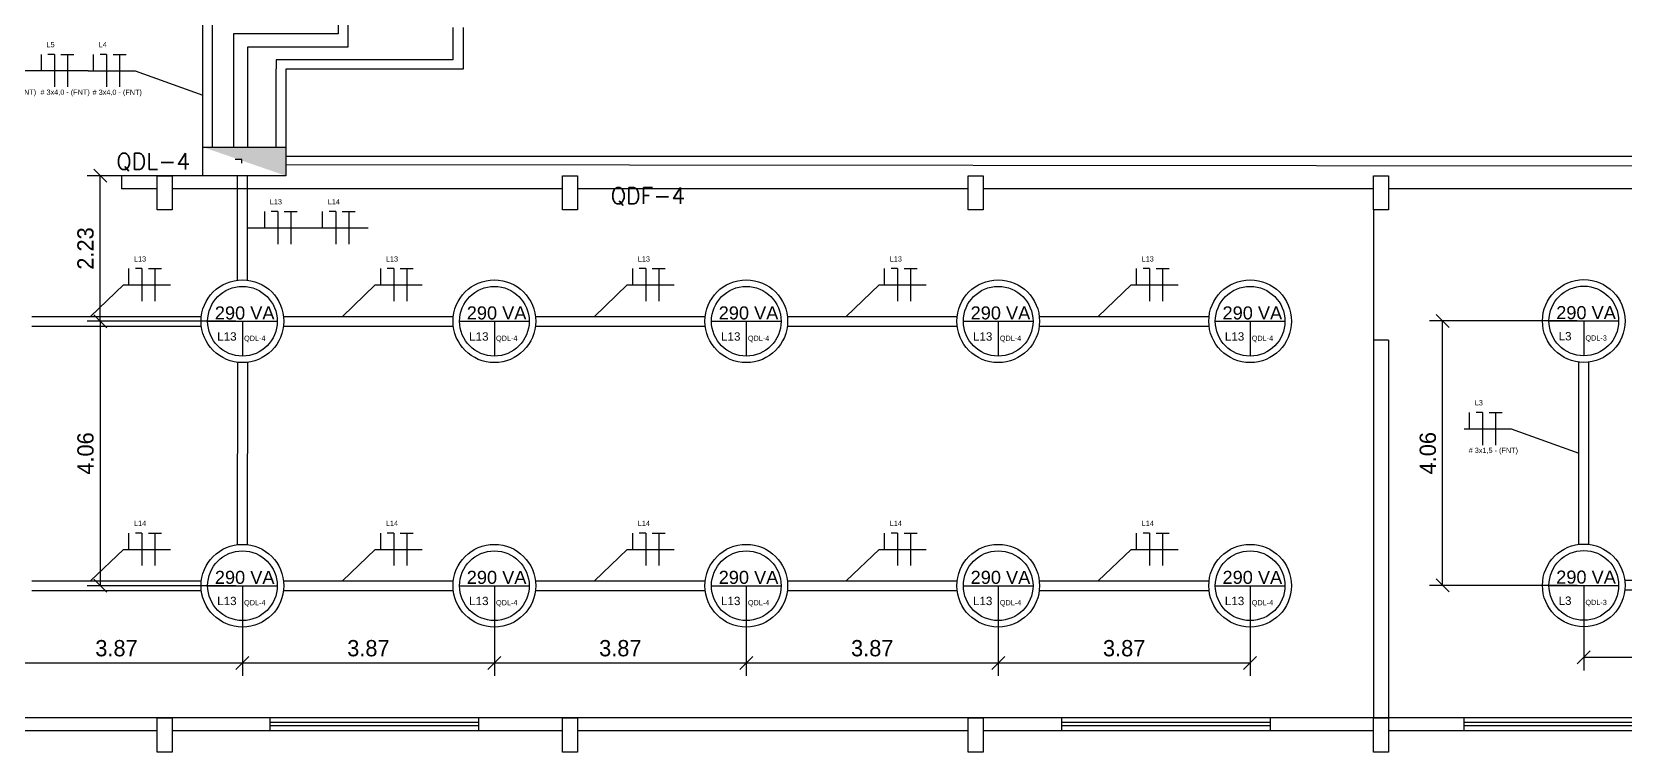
# Model space of a CAD drawing. Extents: x 196 to 487, y -48 to 152.
# Drawn here: x 290.63 to 315.11, y 13.54 to 24.59 of the extents above; entities that cross this region are included whole.
import ezdxf

# ---------------------------------------------------------------- set-up
doc = ezdxf.new("R2010")
doc.units = 0
doc.header["$MEASUREMENT"] = 0
doc.layers.get('0').update_dxf_attribs({"linetype": 'CONTINUOUS'})
doc.layers.get('DEFPOINTS').update_dxf_attribs({"linetype": 'CONTINUOUS'})
for name, color, linetype in [('_ARQ', 5, 'CONTINUOUS'), ('_ARQ-TEXTO', 4, 'CONTINUOUS'), ('_ELT-Eletrocalhas', 9, 'CONTINUOUS'), ('_ELT-Eletroduto', 7, 'CONTINUOUS'), ('_ELT-LUMINÁRIA', 2, 'CONTINUOUS'), ('_ELT-PONTO', 2, 'CONTINUOUS'), ('ELET_FIAÇÃO', 1, 'CONTINUOUS')]:
    doc.layers.add(name, color=color, linetype=linetype)
doc.styles.add('ARIAL', font='arial.ttf')
doc.styles.add('ROMANS', font='romans')
doc.dimstyles.new('LUMINOTECNICO', dxfattribs={"dimscale": 0, "dimtxt": 0.25, "dimasz": 0.2, "dimexe": 0.2, "dimexo": 0.1, "dimgap": 0.1, "dimtad": 1, "dimdsep": 46, "dimtxsty": 'Standard', "dimblk1": 'OBLIQUE', "dimblk2": 'OBLIQUE', "dimsah": 1, "dimcen": 0.2, "dimadec": 1, "dimazin": 0, "dimtfac": 1, "dimtmove": 0, "dimatfit": 3, "dimldrblk": 'OBLIQUE', "dimfxl": 1, "dimtolj": 1, "dimtzin": 0, "dimarcsym": 0})

# ---------------------------------------------------------------- blocks, each defined once
blk = doc.blocks.new('Lum_VSódio')
at = {"layer": '_ELT-LUMINÁRIA', "linetype": 'Continuous'}
for points in [[(-0.535, 0), (0, 0), (0.535, 0)], [(0, 0), (0, -0.535)]]:
    blk.add_lwpolyline(points, dxfattribs=at)
for radius in [0.635, 0.535]:
    blk.add_circle((0, 0), radius, dxfattribs=at)
at = {"layer": '_ELT-LUMINÁRIA', "linetype": 'Continuous', "style": 'ARIAL'}
for tag, p, height in [('P', (-0.424, 0.028), 0.2), ('C', (-0.388, -0.298), 0.128), ('A', (0.025, -0.301), 0.08)]:
    blk.add_attdef(tag, p, '', height=height, dxfattribs=at)
blk = doc.blocks.new('FIACAO_BANHEIRO')
at = {"layer": 'ELET_FIAÇÃO', "linetype": 'Continuous'}
for p, q in [((-1.679, 0.375), (-1.679, 0.625)), ((-1.479, 0.625), (-1.579, 0.625)), ((-1.479, 0.625), (-1.479, 0.125)), ((-1.379, 0.625), (-1.179, 0.625)), ((-1.279, 0.625), (-1.279, 0.125))]:
    blk.add_line(p, q, dxfattribs=at)
at = {"layer": 'ELET_FIAÇÃO', "color": 7, "linetype": 'Continuous'}
for points in [[(-1.763, 0.375), (-1.041, 0.375)], [(-1.041, 0.375), (0, 0)]]:
    blk.add_lwpolyline(points, dxfattribs=at)
at = {"layer": 'ELET_FIAÇÃO', "color": 7, "linetype": 'Continuous', "style": 'ARIAL'}
for tag, p in [('C', (-1.6, 0.734)), ('B', (-1.693, 0.004))]:
    blk.add_attdef(tag, p, '', height=0.08, dxfattribs=at)
blk = doc.blocks.new('_OBLIQUE')
at = {"color": 0, "linetype": 'ByBlock'}
blk.add_line((-0.5, -0.5), (0.5, 0.5), dxfattribs=at)
blk = doc.blocks.new('*D98')
at = {"layer": '_ELT-Eletroduto', "color": 0, "linetype": 'Continuous', "lineweight": -2, "transparency": 16777216}
for p, q in [((320.075, 16.753), (320.075, 14.79)), ((314.475, 15.996), (314.475, 14.79)), ((320.075, 14.99), (314.475, 14.99))]:
    blk.add_line(p, q, dxfattribs=at)
at = {"layer": 'DEFPOINTS', "color": 0, "linetype": 'Continuous', "transparency": 16777216}
for p in [(320.075, 16.853), (314.475, 16.096), (314.475, 14.99)]:
    blk.add_point(p, dxfattribs=at)
at = {"layer": '_ELT-Eletroduto', "color": 0, "linetype": 'Continuous', "lineweight": -2, "transparency": 16777216, "xscale": 0.2, "yscale": 0.2, "zscale": 0.2, "rotation": 180}
blk.add_blockref('_OBLIQUE', (314.475, 14.99), dxfattribs=at)
at = {"layer": '_ELT-Eletroduto', "color": 0, "linetype": 'Continuous', "lineweight": -2, "transparency": 16777216, "xscale": 0.2, "yscale": 0.2, "zscale": 0.2}
blk.add_blockref('_OBLIQUE', (320.075, 14.99), dxfattribs=at)
at = {"layer": '_ELT-Eletroduto', "color": 0, "linetype": 'Continuous', "transparency": 16777216, "insert": (317.275, 15.215), "char_height": 0.25, "attachment_point": 5}
blk.add_mtext('\\A1;5.6', dxfattribs=at)
blk = doc.blocks.new('*D99')
at = {"layer": '_ELT-Eletroduto', "color": 0, "linetype": 'Continuous', "lineweight": -2, "transparency": 16777216}
for p, q in [((314.375, 20.156), (312.105, 20.156)), ((312.305, 16.096), (312.305, 20.156)), ((314.375, 16.096), (312.105, 16.096))]:
    blk.add_line(p, q, dxfattribs=at)
at = {"layer": 'DEFPOINTS', "color": 0, "linetype": 'Continuous', "transparency": 16777216}
for p in [(312.305, 20.156), (314.475, 20.156), (314.475, 16.096)]:
    blk.add_point(p, dxfattribs=at)
at = {"layer": '_ELT-Eletroduto', "color": 0, "linetype": 'Continuous', "lineweight": -2, "transparency": 16777216, "xscale": 0.2, "yscale": 0.2, "zscale": 0.2}
for p, rotation in [((312.305, 20.156), 90), ((312.305, 16.096), 270)]:
    blk.add_blockref('_OBLIQUE', p, dxfattribs=dict(at, rotation=rotation))
at = {"layer": '_ELT-Eletroduto', "color": 0, "linetype": 'Continuous', "transparency": 16777216, "insert": (312.08, 18.126), "char_height": 0.25, "attachment_point": 5, "rotation": 90}
blk.add_mtext('\\A1;4.06', dxfattribs=at)
blk = doc.blocks.new('FIACAO_ELETRO')
at = {"layer": 'ELET_FIAÇÃO', "linetype": 'Continuous'}
for p, q in [((0.589, 0.483), (0.589, 0.733)), ((0.789, 0.733), (0.689, 0.733)), ((0.789, 0.733), (0.789, 0.233)), ((0.889, 0.733), (1.089, 0.733)), ((0.989, 0.733), (0.989, 0.233))]:
    blk.add_line(p, q, dxfattribs=at)
at = {"layer": 'ELET_FIAÇÃO', "color": 7, "linetype": 'Continuous'}
for points in [[(0.505, 0.483), (0, 0)], [(0.505, 0.483), (1.227, 0.483)]]:
    blk.add_lwpolyline(points, dxfattribs=at)
at = {"layer": 'ELET_FIAÇÃO', "color": 7, "linetype": 'Continuous', "style": 'ARIAL'}
for tag, p in [('C', (0.668, 0.843)), ('B', (0.575, 0.113))]:
    blk.add_attdef(tag, p, '', height=0.08, dxfattribs=at)
blk = doc.blocks.new('Fiação_FNT_antiga')
at = {"layer": 'ELET_FIAÇÃO', "linetype": 'Continuous'}
for p, q in [((-0.2, 0), (-0.2, 0.25)), ((0, 0.25), (-0.1, 0.25)), ((0, 0.25), (0, -0.25)), ((0.1, 0.25), (0.3, 0.25)), ((0.2, 0.25), (0.2, -0.25))]:
    blk.add_line(p, q, dxfattribs=at)
at = {"layer": 'ELET_FIAÇÃO', "color": 7, "linetype": 'Continuous', "style": 'ARIAL'}
for tag, p in [('C', (-0.121, 0.36)), ('B', (-0.214, -0.37))]:
    blk.add_attdef(tag, p, '', height=0.08, dxfattribs=at)
blk = doc.blocks.new('*D109')
at = {"layer": '_ELT-Eletrocalhas', "color": 0, "linetype": 'Continuous', "lineweight": -2, "transparency": 16777216}
for p, q in [((293.769, 22.386), (291.484, 22.386)), ((291.684, 20.152), (291.684, 22.386)), ((293.769, 20.152), (291.484, 20.152))]:
    blk.add_line(p, q, dxfattribs=at)
at = {"layer": 'DEFPOINTS', "color": 0, "linetype": 'Continuous', "transparency": 16777216}
for p in [(291.684, 22.386), (293.869, 22.386), (293.869, 20.152)]:
    blk.add_point(p, dxfattribs=at)
at = {"layer": '_ELT-Eletrocalhas', "color": 0, "linetype": 'Continuous', "lineweight": -2, "transparency": 16777216, "xscale": 0.2, "yscale": 0.2, "zscale": 0.2}
for p, rotation in [((291.684, 22.386), 90), ((291.684, 20.152), 270)]:
    blk.add_blockref('_OBLIQUE', p, dxfattribs=dict(at, rotation=rotation))
at = {"layer": '_ELT-Eletrocalhas', "color": 0, "linetype": 'Continuous', "transparency": 16777216, "insert": (291.459, 21.269), "char_height": 0.25, "attachment_point": 5, "rotation": 90}
blk.add_mtext('\\A1;2.23', dxfattribs=at)
blk = doc.blocks.new('*D110')
at = {"layer": '_ELT-Eletrocalhas', "color": 0, "linetype": 'Continuous', "lineweight": -2, "transparency": 16777216}
for p, q in [((293.769, 20.152), (291.484, 20.152)), ((291.684, 20.152), (291.684, 16.092)), ((293.769, 16.092), (291.484, 16.092))]:
    blk.add_line(p, q, dxfattribs=at)
at = {"layer": 'DEFPOINTS', "color": 0, "linetype": 'Continuous', "transparency": 16777216}
for p in [(293.869, 20.152), (291.684, 16.092), (293.869, 16.092)]:
    blk.add_point(p, dxfattribs=at)
at = {"layer": '_ELT-Eletrocalhas', "color": 0, "linetype": 'Continuous', "lineweight": -2, "transparency": 16777216, "xscale": 0.2, "yscale": 0.2, "zscale": 0.2}
for p, rotation in [((291.684, 20.152), 90), ((291.684, 16.092), 270)]:
    blk.add_blockref('_OBLIQUE', p, dxfattribs=dict(at, rotation=rotation))
at = {"layer": '_ELT-Eletrocalhas', "color": 0, "linetype": 'Continuous', "transparency": 16777216, "insert": (291.459, 18.122), "char_height": 0.25, "attachment_point": 5, "rotation": 90}
blk.add_mtext('\\A1;4.06', dxfattribs=at)
blk = doc.blocks.new('*D111')
at = {"layer": '_ELT-Eletrocalhas', "color": 0, "linetype": 'Continuous', "lineweight": -2, "transparency": 16777216}
for p, q in [((293.869, 15.992), (293.869, 14.706)), ((297.739, 15.992), (297.739, 14.706)), ((293.869, 14.906), (297.739, 14.906))]:
    blk.add_line(p, q, dxfattribs=at)
at = {"layer": 'DEFPOINTS', "color": 0, "linetype": 'Continuous', "transparency": 16777216}
for p in [(293.869, 16.092), (297.739, 16.092), (297.739, 14.906)]:
    blk.add_point(p, dxfattribs=at)
at = {"layer": '_ELT-Eletrocalhas', "color": 0, "linetype": 'Continuous', "lineweight": -2, "transparency": 16777216, "xscale": 0.2, "yscale": 0.2, "zscale": 0.2, "rotation": 180}
blk.add_blockref('_OBLIQUE', (293.869, 14.906), dxfattribs=at)
at = {"layer": '_ELT-Eletrocalhas', "color": 0, "linetype": 'Continuous', "lineweight": -2, "transparency": 16777216, "xscale": 0.2, "yscale": 0.2, "zscale": 0.2}
blk.add_blockref('_OBLIQUE', (297.739, 14.906), dxfattribs=at)
at = {"layer": '_ELT-Eletrocalhas', "color": 0, "linetype": 'Continuous', "transparency": 16777216, "insert": (295.804, 15.131), "char_height": 0.25, "attachment_point": 5}
blk.add_mtext('\\A1;3.87', dxfattribs=at)
blk = doc.blocks.new('*D112')
at = {"layer": '_ELT-Eletrocalhas', "color": 0, "linetype": 'Continuous', "lineweight": -2, "transparency": 16777216}
for p, q in [((297.739, 15.992), (297.739, 14.706)), ((301.609, 15.992), (301.609, 14.706)), ((297.739, 14.906), (301.609, 14.906))]:
    blk.add_line(p, q, dxfattribs=at)
at = {"layer": 'DEFPOINTS', "color": 0, "linetype": 'Continuous', "transparency": 16777216}
for p in [(297.739, 16.092), (301.609, 16.092), (301.609, 14.906)]:
    blk.add_point(p, dxfattribs=at)
at = {"layer": '_ELT-Eletrocalhas', "color": 0, "linetype": 'Continuous', "lineweight": -2, "transparency": 16777216, "xscale": 0.2, "yscale": 0.2, "zscale": 0.2, "rotation": 180}
blk.add_blockref('_OBLIQUE', (297.739, 14.906), dxfattribs=at)
at = {"layer": '_ELT-Eletrocalhas', "color": 0, "linetype": 'Continuous', "lineweight": -2, "transparency": 16777216, "xscale": 0.2, "yscale": 0.2, "zscale": 0.2}
blk.add_blockref('_OBLIQUE', (301.609, 14.906), dxfattribs=at)
at = {"layer": '_ELT-Eletrocalhas', "color": 0, "linetype": 'Continuous', "transparency": 16777216, "insert": (299.674, 15.131), "char_height": 0.25, "attachment_point": 5}
blk.add_mtext('\\A1;3.87', dxfattribs=at)
blk = doc.blocks.new('*D113')
at = {"layer": '_ELT-Eletrocalhas', "color": 0, "linetype": 'Continuous', "lineweight": -2, "transparency": 16777216}
for p, q in [((301.609, 15.992), (301.609, 14.706)), ((305.479, 15.992), (305.479, 14.706)), ((301.609, 14.906), (305.479, 14.906))]:
    blk.add_line(p, q, dxfattribs=at)
at = {"layer": 'DEFPOINTS', "color": 0, "linetype": 'Continuous', "transparency": 16777216}
for p in [(301.609, 16.092), (305.479, 16.092), (305.479, 14.906)]:
    blk.add_point(p, dxfattribs=at)
at = {"layer": '_ELT-Eletrocalhas', "color": 0, "linetype": 'Continuous', "lineweight": -2, "transparency": 16777216, "xscale": 0.2, "yscale": 0.2, "zscale": 0.2, "rotation": 180}
blk.add_blockref('_OBLIQUE', (301.609, 14.906), dxfattribs=at)
at = {"layer": '_ELT-Eletrocalhas', "color": 0, "linetype": 'Continuous', "lineweight": -2, "transparency": 16777216, "xscale": 0.2, "yscale": 0.2, "zscale": 0.2}
blk.add_blockref('_OBLIQUE', (305.479, 14.906), dxfattribs=at)
at = {"layer": '_ELT-Eletrocalhas', "color": 0, "linetype": 'Continuous', "transparency": 16777216, "insert": (303.544, 15.131), "char_height": 0.25, "attachment_point": 5}
blk.add_mtext('\\A1;3.87', dxfattribs=at)
blk = doc.blocks.new('*D114')
at = {"layer": '_ELT-Eletrocalhas', "color": 0, "linetype": 'Continuous', "lineweight": -2, "transparency": 16777216}
for p, q in [((305.479, 15.992), (305.479, 14.706)), ((309.349, 15.992), (309.349, 14.706)), ((305.479, 14.906), (309.349, 14.906))]:
    blk.add_line(p, q, dxfattribs=at)
at = {"layer": 'DEFPOINTS', "color": 0, "linetype": 'Continuous', "transparency": 16777216}
for p in [(305.479, 16.092), (309.349, 16.092), (309.349, 14.906)]:
    blk.add_point(p, dxfattribs=at)
at = {"layer": '_ELT-Eletrocalhas', "color": 0, "linetype": 'Continuous', "lineweight": -2, "transparency": 16777216, "xscale": 0.2, "yscale": 0.2, "zscale": 0.2, "rotation": 180}
blk.add_blockref('_OBLIQUE', (305.479, 14.906), dxfattribs=at)
at = {"layer": '_ELT-Eletrocalhas', "color": 0, "linetype": 'Continuous', "lineweight": -2, "transparency": 16777216, "xscale": 0.2, "yscale": 0.2, "zscale": 0.2}
blk.add_blockref('_OBLIQUE', (309.349, 14.906), dxfattribs=at)
at = {"layer": '_ELT-Eletrocalhas', "color": 0, "linetype": 'Continuous', "transparency": 16777216, "insert": (307.414, 15.131), "char_height": 0.25, "attachment_point": 5}
blk.add_mtext('\\A1;3.87', dxfattribs=at)
blk = doc.blocks.new('*D115')
at = {"layer": '_ELT-Eletrocalhas', "color": 0, "linetype": 'Continuous', "lineweight": -2, "transparency": 16777216}
for p, q in [((289.999, 15.992), (289.999, 14.706)), ((293.869, 15.992), (293.869, 14.706)), ((289.999, 14.906), (293.869, 14.906))]:
    blk.add_line(p, q, dxfattribs=at)
at = {"layer": 'DEFPOINTS', "color": 0, "linetype": 'Continuous', "transparency": 16777216}
for p in [(289.999, 16.092), (293.869, 16.092), (293.869, 14.906)]:
    blk.add_point(p, dxfattribs=at)
at = {"layer": '_ELT-Eletrocalhas', "color": 0, "linetype": 'Continuous', "lineweight": -2, "transparency": 16777216, "xscale": 0.2, "yscale": 0.2, "zscale": 0.2, "rotation": 180}
blk.add_blockref('_OBLIQUE', (289.999, 14.906), dxfattribs=at)
at = {"layer": '_ELT-Eletrocalhas', "color": 0, "linetype": 'Continuous', "lineweight": -2, "transparency": 16777216, "xscale": 0.2, "yscale": 0.2, "zscale": 0.2}
blk.add_blockref('_OBLIQUE', (293.869, 14.906), dxfattribs=at)
at = {"layer": '_ELT-Eletrocalhas', "color": 0, "linetype": 'Continuous', "transparency": 16777216, "insert": (291.934, 15.131), "char_height": 0.25, "attachment_point": 5}
blk.add_mtext('\\A1;3.87', dxfattribs=at)

msp = doc.modelspace()

# ---------------------------------------------------------------- hatches: boundary and pattern name
at = {"layer": '_ELT-PONTO', "linetype": 'Continuous'}
msp.add_hatch(color=256, dxfattribs=at).paths.add_polyline_path([(293.26, 22.826), (294.534, 22.386), (294.534, 22.826)])

# ---------------------------------------------------------------- linework, layer by layer
at = {"layer": '_ARQ', "linetype": 'Continuous'}
for p, q in [((292.01, 22.386), (292.01, 22.186)), ((292.01, 22.386), (292.01, 22.186)), ((311.246, 21.862), (311.246, 14.062)), ((311.475, 19.862), (311.246, 19.862)), ((311.475, 19.862), (311.475, 14.062))]:
    msp.add_line(p, q, dxfattribs=at)
at = {"layer": '_ARQ'}
for p, q in [((292.558, 22.186), (292.01, 22.186)), ((292.558, 22.186), (292.01, 22.186)), ((298.787, 22.186), (292.787, 22.186)), ((298.787, 22.186), (292.787, 22.186)), ((305.016, 22.186), (299.016, 22.186)), ((305.016, 22.186), (299.016, 22.186)), ((311.246, 22.186), (305.246, 22.186)), ((311.246, 22.186), (305.246, 22.186)), ((317.475, 22.186), (311.475, 22.186)), ((327.275, 14.062), (274.1, 14.062)), ((294.293, 13.862), (294.293, 14.064)), ((294.293, 13.999), (297.49, 13.999)), ((297.493, 14.064), (297.493, 13.862)), ((306.458, 13.862), (306.458, 14.064)), ((306.458, 13.999), (309.655, 13.999)), ((309.658, 14.064), (309.658, 13.862)), ((312.639, 13.862), (312.639, 14.064)), ((312.639, 13.999), (315.836, 13.999)), ((292.558, 13.862), (286.558, 13.862)), ((298.787, 13.862), (292.787, 13.862)), ((294.293, 13.946), (297.49, 13.946)), ((305.016, 13.862), (299.016, 13.862)), ((311.246, 13.862), (305.246, 13.862)), ((306.458, 13.946), (309.655, 13.946)), ((317.472, 13.862), (311.475, 13.862)), ((312.639, 13.946), (315.836, 13.946))]:
    msp.add_line(p, q, dxfattribs=at)
for points in [[(292.787, 22.386), (292.787, 21.862), (292.558, 21.862), (292.558, 22.386)], [(292.787, 22.386), (292.787, 21.862), (292.558, 21.862), (292.558, 22.386)], [(299.016, 22.386), (299.016, 21.862), (298.787, 21.862), (298.787, 22.386)], [(299.016, 22.386), (299.016, 21.862), (298.787, 21.862), (298.787, 22.386)], [(305.246, 22.386), (305.246, 21.862), (305.016, 21.862), (305.016, 22.386)], [(305.246, 22.386), (305.246, 21.862), (305.016, 21.862), (305.016, 22.386)], [(311.475, 22.386), (311.475, 21.862), (311.246, 21.862), (311.246, 22.386)], [(311.475, 22.386), (311.475, 21.862), (311.246, 21.862), (311.246, 22.386)], [(292.787, 14.062), (292.787, 13.537), (292.558, 13.537), (292.558, 14.062)], [(299.016, 14.062), (299.016, 13.537), (298.787, 13.537), (298.787, 14.062)], [(305.246, 14.062), (305.246, 13.537), (305.016, 13.537), (305.016, 14.062)], [(311.475, 14.062), (311.475, 13.537), (311.246, 13.537), (311.246, 14.062)]]:
    msp.add_lwpolyline(points, close=True, dxfattribs=at)
at = {"layer": '_ELT-Eletrocalhas'}
for p, q in [((295.338, 51.209), (295.338, 24.562)), ((295.488, 51.209), (295.488, 24.362)), ((293.26, 22.826), (293.26, 25.087)), ((293.41, 22.826), (293.41, 25.087)), ((294.389, 22.826), (294.389, 24.028)), ((294.539, 22.826), (294.539, 24.028)), ((293.79, 22.383), (293.79, 20.787)), ((293.94, 22.383), (293.94, 20.787)), ((290.634, 20.227), (293.234, 20.227)), ((290.634, 20.077), (293.234, 20.077)), ((294.494, 20.227), (297.104, 20.227)), ((294.494, 20.077), (297.104, 20.077)), ((298.374, 20.227), (300.974, 20.227)), ((298.374, 20.077), (300.974, 20.077)), ((302.244, 20.227), (304.844, 20.227)), ((302.244, 20.077), (304.844, 20.077)), ((306.114, 20.227), (308.714, 20.227)), ((306.114, 20.077), (308.714, 20.077)), ((293.794, 19.516), (293.79, 16.727)), ((293.944, 19.516), (293.94, 16.727)), ((314.4, 16.731), (314.4, 19.521)), ((314.55, 16.731), (314.55, 19.521)), ((290.634, 16.167), (293.234, 16.167)), ((294.494, 16.167), (297.104, 16.167)), ((298.374, 16.167), (300.974, 16.167)), ((302.244, 16.167), (304.844, 16.167)), ((306.114, 16.167), (308.714, 16.167)), ((320, 16.171), (315.11, 16.171)), ((290.634, 16.017), (293.234, 16.017)), ((294.494, 16.017), (297.104, 16.017)), ((298.374, 16.017), (300.974, 16.017)), ((302.244, 16.017), (304.844, 16.017)), ((306.114, 16.017), (308.714, 16.017)), ((320.15, 16.021), (315.11, 16.021))]:
    msp.add_line(p, q, dxfattribs=at)
at = {"layer": '_ELT-Eletrocalhas', "linetype": 'Continuous'}
for p, q in [((295.338, 24.562), (293.733, 24.562)), ((293.733, 24.562), (293.733, 22.826)), ((297.104, 24.166), (297.104, 24.663)), ((297.266, 24.028), (297.266, 24.663)), ((295.488, 24.362), (293.949, 24.362)), ((293.949, 24.362), (293.949, 22.826)), ((291.498, 23.999), (288.68, 23.999)), ((297.104, 24.166), (294.389, 24.166)), ((294.389, 24.166), (294.389, 24.028)), ((294.541, 24.028), (297.266, 24.028))]:
    msp.add_line(p, q, dxfattribs=at)
at = {"layer": '_ELT-Eletrocalhas', "color": 6}
for p, q in [((294.539, 22.686), (317.148, 22.686)), ((294.539, 22.556), (317.298, 22.536))]:
    msp.add_line(p, q, dxfattribs=at)
at = {"layer": '_ELT-Eletrocalhas'}
for points in [[(293.722, 22.826), (293.782, 22.826)], [(293.86, 22.577), (293.86, 22.637), (293.756, 22.637)]]:
    msp.add_lwpolyline(points, dxfattribs=at)
at = {"layer": '_ELT-Eletroduto', "linetype": 'Continuous'}
msp.add_line((293.94, 21.586), (295.801, 21.586), dxfattribs=at)
at = {"layer": '_ELT-PONTO', "linetype": 'Continuous'}
msp.add_lwpolyline([(294.534, 22.826), (294.534, 22.386), (293.26, 22.386), (293.26, 22.826)], close=True, dxfattribs=at)

# ---------------------------------------------------------------- block references
at = {"layer": '_ELT-Eletrocalhas', "linetype": 'Continuous'}
for p, values in [((290.156, 23.999), {'C': 'L6', 'B': '# 3x4,0 - (FNT)'}), ((290.98, 23.999), {'C': 'L5', 'B': '# 3x4,0 - (FNT)'})]:
    msp.add_blockref('Fiação_FNT_antiga', p, dxfattribs=at).add_auto_attribs(values)
ref = msp.add_blockref('FIACAO_ELETRO', (291.535, 20.227), dxfattribs=at)
ref.add_attrib('C', 'L13', (292.203, 21.069), dxfattribs={"layer": 'ELET_FIAÇÃO', "color": 7, "linetype": 'Continuous', "height": 0.08, "style": 'ARIAL'})
ref = msp.add_blockref('FIACAO_ELETRO', (295.405, 20.227), dxfattribs=at)
ref.add_attrib('C', 'L13', (296.073, 21.069), dxfattribs={"layer": 'ELET_FIAÇÃO', "color": 7, "linetype": 'Continuous', "height": 0.08, "style": 'ARIAL'})
ref = msp.add_blockref('FIACAO_ELETRO', (299.275, 20.227), dxfattribs=at)
ref.add_attrib('C', 'L13', (299.943, 21.069), dxfattribs={"layer": 'ELET_FIAÇÃO', "color": 7, "linetype": 'Continuous', "height": 0.08, "style": 'ARIAL'})
ref = msp.add_blockref('FIACAO_ELETRO', (303.145, 20.227), dxfattribs=at)
ref.add_attrib('C', 'L13', (303.813, 21.069), dxfattribs={"layer": 'ELET_FIAÇÃO', "color": 7, "linetype": 'Continuous', "height": 0.08, "style": 'ARIAL'})
ref = msp.add_blockref('FIACAO_ELETRO', (307.015, 20.227), dxfattribs=at)
ref.add_attrib('C', 'L13', (307.683, 21.069), dxfattribs={"layer": 'ELET_FIAÇÃO', "color": 7, "linetype": 'Continuous', "height": 0.08, "style": 'ARIAL'})
ref = msp.add_blockref('FIACAO_ELETRO', (291.535, 16.167), dxfattribs=at)
ref.add_attrib('C', 'L14', (292.203, 17.009), dxfattribs={"layer": 'ELET_FIAÇÃO', "color": 7, "linetype": 'Continuous', "height": 0.08, "style": 'ARIAL'})
ref = msp.add_blockref('FIACAO_ELETRO', (295.405, 16.167), dxfattribs=at)
ref.add_attrib('C', 'L14', (296.073, 17.009), dxfattribs={"layer": 'ELET_FIAÇÃO', "color": 7, "linetype": 'Continuous', "height": 0.08, "style": 'ARIAL'})
ref = msp.add_blockref('FIACAO_ELETRO', (299.275, 16.167), dxfattribs=at)
ref.add_attrib('C', 'L14', (299.943, 17.009), dxfattribs={"layer": 'ELET_FIAÇÃO', "color": 7, "linetype": 'Continuous', "height": 0.08, "style": 'ARIAL'})
ref = msp.add_blockref('FIACAO_ELETRO', (303.145, 16.167), dxfattribs=at)
ref.add_attrib('C', 'L14', (303.813, 17.009), dxfattribs={"layer": 'ELET_FIAÇÃO', "color": 7, "linetype": 'Continuous', "height": 0.08, "style": 'ARIAL'})
ref = msp.add_blockref('FIACAO_ELETRO', (307.015, 16.167), dxfattribs=at)
ref.add_attrib('C', 'L14', (307.683, 17.009), dxfattribs={"layer": 'ELET_FIAÇÃO', "color": 7, "linetype": 'Continuous', "height": 0.08, "style": 'ARIAL'})
at = {"layer": '_ELT-Eletroduto', "linetype": 'Continuous'}
ref = msp.add_blockref('Fiação_FNT_antiga', (294.411, 21.586), dxfattribs=at)
ref.add_attrib('C', 'L13', (294.29, 21.946), dxfattribs={"layer": 'ELET_FIAÇÃO', "color": 7, "linetype": 'Continuous', "height": 0.08, "style": 'ARIAL'})
ref = msp.add_blockref('Fiação_FNT_antiga', (295.301, 21.586), dxfattribs=at)
ref.add_attrib('C', 'L14', (295.18, 21.946), dxfattribs={"layer": 'ELET_FIAÇÃO', "color": 7, "linetype": 'Continuous', "height": 0.08, "style": 'ARIAL'})
at = {"layer": '_ELT-LUMINÁRIA', "linetype": 'Continuous'}
for p, values in [((293.869, 20.152), {'P': '290 VA', 'C': 'L13', 'A': 'QDL-4'}), ((297.739, 20.152), {'P': '290 VA', 'C': 'L13', 'A': 'QDL-4'}), ((301.609, 20.152), {'P': '290 VA', 'C': 'L13', 'A': 'QDL-4'}), ((305.479, 20.152), {'P': '290 VA', 'C': 'L13', 'A': 'QDL-4'}), ((309.349, 20.152), {'P': '290 VA', 'C': 'L13', 'A': 'QDL-4'}), ((314.475, 20.156), {'P': '290 VA', 'C': 'L3', 'A': 'QDL-3'}), ((293.869, 16.092), {'P': '290 VA', 'C': 'L13', 'A': 'QDL-4'}), ((297.739, 16.092), {'P': '290 VA', 'C': 'L13', 'A': 'QDL-4'}), ((301.609, 16.092), {'P': '290 VA', 'C': 'L13', 'A': 'QDL-4'}), ((305.479, 16.092), {'P': '290 VA', 'C': 'L13', 'A': 'QDL-4'}), ((309.349, 16.092), {'P': '290 VA', 'C': 'L13', 'A': 'QDL-4'}), ((314.475, 16.096), {'P': '290 VA', 'C': 'L3', 'A': 'QDL-3'})]:
    msp.add_blockref('Lum_VSódio', p, dxfattribs=at).add_auto_attribs(values)
at = {"layer": 'ELET_FIAÇÃO'}
for p, values in [((293.26, 23.624), {'C': 'L4', 'B': '# 3x4,0 - (FNT)'}), ((314.4, 18.126), {'C': 'L3', 'B': '# 3x1,5 - (FNT)'})]:
    msp.add_blockref('FIACAO_BANHEIRO', p, dxfattribs=at).add_auto_attribs(values)

# ---------------------------------------------------------------- texts
at = {"layer": '_ARQ-TEXTO', "style": 'ROMANS'}
for s, p in [('QDL-4', (291.932, 22.48)), ('QDF-4', (299.527, 21.953))]:
    msp.add_text(s, height=0.25, dxfattribs=at).set_placement(p)

# ---------------------------------------------------------------- dimensions: what is measured, and where the dimension line sits
at = {"layer": '_ELT-Eletrocalhas', "linetype": 'Continuous'}
for base, p2, picture, middle in [((291.684, 22.386), (293.869, 22.386), '*D109', (291.459, 21.269)), ((291.684, 16.092), (293.869, 16.092), '*D110', (291.459, 18.122))]:
    dim = msp.add_linear_dim(base=base, p1=(293.869, 20.152), p2=p2, angle=90, dimstyle='LUMINOTECNICO', override={"dimscale": 1}, dxfattribs=at)
    dim.commit()
    dim.dimension.update_dxf_attribs({"geometry": picture, "text_midpoint": middle})
for base, p1, p2, picture, middle in [((293.869, 14.906), (289.999, 16.092), (293.869, 16.092), '*D115', (291.934, 15.131)), ((297.739, 14.906), (293.869, 16.092), (297.739, 16.092), '*D111', (295.804, 15.131)), ((301.609, 14.906), (297.739, 16.092), (301.609, 16.092), '*D112', (299.674, 15.131)), ((305.479, 14.906), (301.609, 16.092), (305.479, 16.092), '*D113', (303.544, 15.131)), ((309.349, 14.906), (305.479, 16.092), (309.349, 16.092), '*D114', (307.414, 15.131))]:
    dim = msp.add_linear_dim(base=base, p1=p1, p2=p2, dimstyle='LUMINOTECNICO', override={"dimscale": 1}, dxfattribs=at)
    dim.commit()
    dim.dimension.update_dxf_attribs({"geometry": picture, "text_midpoint": middle})
at = {"layer": '_ELT-Eletroduto', "linetype": 'Continuous'}
dim = msp.add_linear_dim(base=(312.305, 20.156), p1=(314.475, 16.096), p2=(314.475, 20.156), angle=90, dimstyle='LUMINOTECNICO', override={"dimscale": 1}, dxfattribs=at)
dim.commit()
dim.dimension.update_dxf_attribs({"geometry": '*D99', "text_midpoint": (312.08, 18.126)})
dim = msp.add_linear_dim(base=(314.475, 14.99), p1=(320.075, 16.853), p2=(314.475, 16.096), dimstyle='LUMINOTECNICO', override={"dimscale": 1}, dxfattribs=at)
dim.commit()
dim.dimension.update_dxf_attribs({"geometry": '*D98', "text_midpoint": (317.275, 15.215)})

doc.saveas('drawing.dxf')
